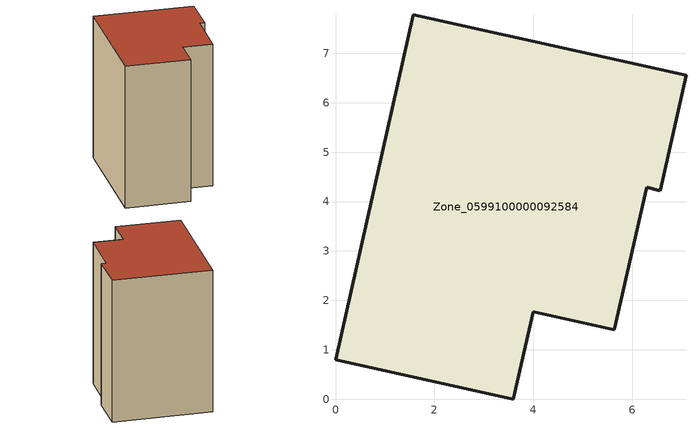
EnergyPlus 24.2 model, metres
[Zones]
Zone_0599100000092584
 floor ground (C_G): 0,0.8 1.57,7.78 7.09,6.56 6.57,4.22 6.3,4.29 5.64,1.41 4,1.77 3.6,0 z0
 wall outside (C_F): 1.57,7.78 0,0.8 3.6,0 4,1.77 5.64,1.41 6.3,4.29 6.57,4.22 7.09,6.56 1.57,7.78 z0:8.4
 roof outside (C_R): 7.09,6.56 1.57,7.78 0,0.8 3.6,0 4,1.77 5.64,1.41 6.3,4.29 6.57,4.22 z8.4
[BUILDING]
Pand.0599100000092584: North Axis=0; Terrain=City; Loads Convergence Tolerance Value=0.04; Temperature Convergence Tolerance Value=0.4; Solar Distribution=FullExterior; Maximum Number of Warmup Days=25; Minimum Number of Warmup Days=1
[Site:Location]
Rotterdam.The.Hague.AP_ZH_NLD Design_Conditions: Latitude=51.96; Longitude=4.45; Time Zone=1; Elevation=-4.5
[SITE:GROUNDTEMPERATURE:BUILDINGSURFACE]
18, 18, 18, 18, 18, 18, 18, 18, 18, 18, 18, 18
[MATERIAL] Thermal Absorptance=0.9; Solar Absorptance=0.7; Visible Absorptance=0.7
Name | Roughness | Thickness | Conductivity | Density | Specific Heat
G.TI.1975-1991 | MediumSmooth | 0.15 | 0.288461 | 540 | 1210
F.TI.1975-1991 | Rough | 0.3 | 0.230769 | 1920 | 840
R.TI.1975-1991 | MediumRough | 0.2 | 0.153846 | 1500 | 1000
[CONSTRUCTION]
C_G: G.TI.1975-1991
C_F: F.TI.1975-1991
C_R: R.TI.1975-1991
[ZONE]
Zone_0599100000092584: Type=1; Multiplier=1; Ceiling Height=Autocalculate; Volume=Autocalculate; Floor Area=autocalculate; Part of Total Floor Area=Yes
[ZONEINFILTRATION:DESIGNFLOWRATE]
Infil_Zone_0599100000092584: Zone or ZoneList or Space or SpaceList=Zone_0599100000092584; Schedule=AlwaysOn; Design Flow Rate Calculation Method=Flow/Area; Flow Rate per Floor Area=0.003; Constant Term Coefficient=1; Temperature Term Coefficient=0; Velocity Term Coefficient=0; Velocity Squared Term Coefficient=0
[HVACTEMPLATE:ZONE:IDEALLOADSAIRSYSTEM]
Zone_0599100000092584: Maximum Heating Supply Air Temperature=50; Minimum Cooling Supply Air Temperature=13; Maximum Heating Supply Air Humidity Ratio=0.0156; Minimum Cooling Supply Air Humidity Ratio=0.0077; Heating Limit=NoLimit; Cooling Limit=NoLimit; Dehumidification Control Type=ConstantSensibleHeatRatio; Cooling Sensible Heat Ratio=0.7; Dehumidification Setpoint=60; Humidification Control Type=None; Humidification Setpoint=30; Outdoor Air Method=None; Outdoor Air Flow Rate per Person=0.00944; Outdoor Air Flow Rate per Zone Floor Area=0; Outdoor Air Flow Rate per Zone=0; Demand Controlled Ventilation Type=None; Outdoor Air Economizer Type=NoEconomizer; Heat Recovery Type=None; Sensible Heat Recovery Effectiveness=0.7; Latent Heat Recovery Effectiveness=0.65
[ZONECONTROL:THERMOSTAT]
ThermostatControl_Zone_0599100000092584: Zone or ZoneList=Zone_0599100000092584; Control Type Schedule=DualSetpointControlType; Control 1=Thermostat_Zone_0599100000092584; Temperature Difference Between Cutout And Setpoint=0
[THERMOSTATSETPOINT:DUALSETPOINT]
Thermostat_Zone_0599100000092584: Heating Setpoint Temperature Schedule=HeatingSetpoint_Zone_0599100000092584; Cooling Setpoint Temperature Schedule=CoolingSetpoint_Zone_0599100000092584
[SCHEDULE:COMPACT]
HeatingSetpoint_Zone_0599100000092584: Through: 12/31, For: AllDays, Until: 24:00, 21
CoolingSetpoint_Zone_0599100000092584: Through: 12/31, For: AllDays, Until: 24:00, 24
DualSetpointControlType: Through: 12/31, For: AllDays, Until: 24:00, 4
AlwaysOn: Through: 12/31, For: AllDays, Until: 24:00, 1
